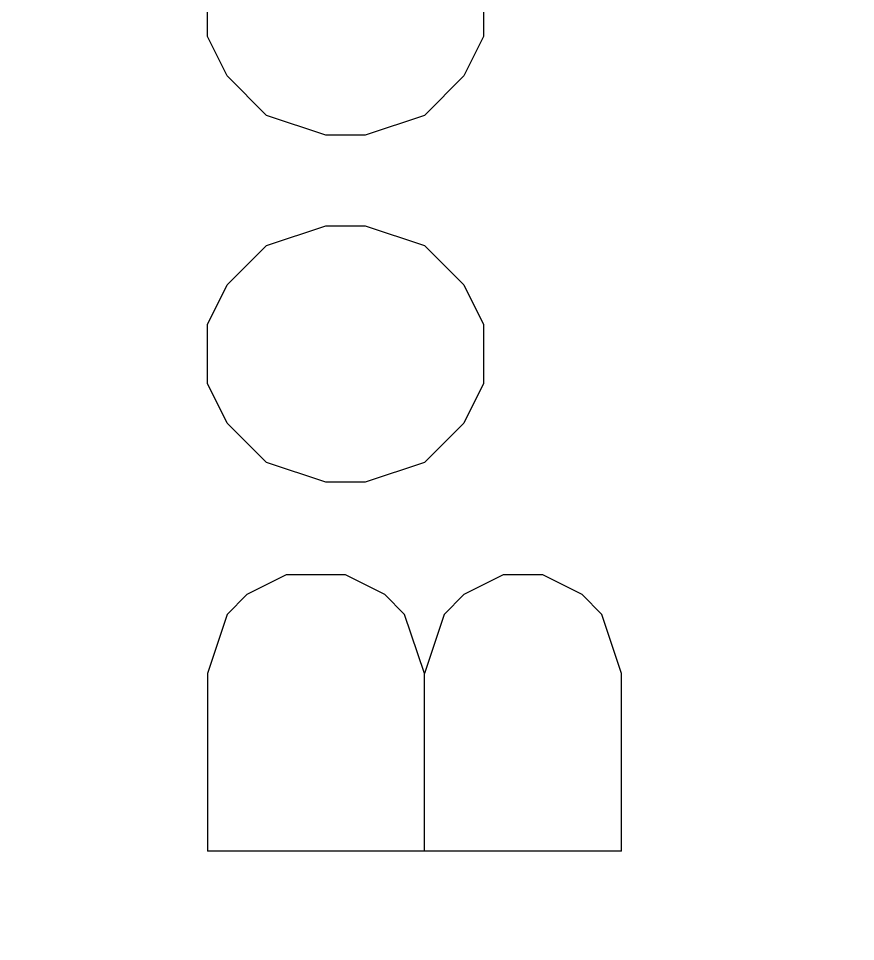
# Model space of a CAD drawing. Header units: millimetres. Extents: x 1.42 to 4.09, y 1.63 to 4.12.
# Drawn here: x 3.5606 to 3.6402, y 2.6854 to 2.7731 of the extents above; entities that cross this region are included whole.
import ezdxf

# ---------------------------------------------------------------- set-up
doc = ezdxf.new("R2010")
doc.units = ezdxf.units.MM
doc.header["$MEASUREMENT"] = 0
for name, color, linetype in [('BottomOverlay', 54, 'Continuous'), ('Mechanical1', 6, 'Continuous'), ('Mechanical3', 76, 'Continuous')]:
    doc.layers.add(name, color=color, linetype=linetype)

msp = doc.modelspace()

# ---------------------------------------------------------------- linework, layer by layer
at = {"layer": 'BottomOverlay'}
for p, q in [((3.578583, 2.771432), (3.578583, 2.777055)), ((3.604824, 2.777055), (3.604824, 2.771432)), ((3.580457, 2.767683), (3.578583, 2.771432)), ((3.604824, 2.771432), (3.602949, 2.767683)), ((3.584206, 2.763934), (3.580457, 2.767683)), ((3.602949, 2.767683), (3.599201, 2.763934)), ((3.589829, 2.76206), (3.584206, 2.763934)), ((3.599201, 2.763934), (3.593577, 2.76206)), ((3.593577, 2.76206), (3.589829, 2.76206)), ((3.584206, 2.751564), (3.589829, 2.753438)), ((3.589829, 2.753438), (3.593577, 2.753438)), ((3.593577, 2.753438), (3.599201, 2.751564)), ((3.580457, 2.747815), (3.584206, 2.751564)), ((3.599201, 2.751564), (3.602949, 2.747815)), ((3.578583, 2.744066), (3.580457, 2.747815)), ((3.602949, 2.747815), (3.604824, 2.744066)), ((3.578583, 2.738443), (3.578583, 2.744066)), ((3.604824, 2.744066), (3.604824, 2.738443)), ((3.580457, 2.734694), (3.578583, 2.738443)), ((3.604824, 2.738443), (3.602949, 2.734694)), ((3.584206, 2.730945), (3.580457, 2.734694)), ((3.602949, 2.734694), (3.599201, 2.730945)), ((3.589829, 2.729071), (3.584206, 2.730945)), ((3.599201, 2.730945), (3.593577, 2.729071)), ((3.593577, 2.729071), (3.589829, 2.729071)), ((3.58608, 2.720262), (3.582331, 2.718387)), ((3.591703, 2.720262), (3.58608, 2.720262)), ((3.595452, 2.718387), (3.591703, 2.720262)), ((3.606698, 2.720262), (3.602949, 2.718387)), ((3.610447, 2.720262), (3.606698, 2.720262)), ((3.614196, 2.718387), (3.610447, 2.720262)), ((3.582331, 2.718387), (3.580457, 2.716513)), ((3.597326, 2.716513), (3.595452, 2.718387)), ((3.602949, 2.718387), (3.601075, 2.716513)), ((3.61607, 2.716513), (3.614196, 2.718387)), ((3.580457, 2.716513), (3.578583, 2.71089)), ((3.599201, 2.71089), (3.597326, 2.716513)), ((3.601075, 2.716513), (3.599201, 2.71089)), ((3.617944, 2.71089), (3.61607, 2.716513)), ((3.578583, 2.71089), (3.578583, 2.694021)), ((3.599201, 2.694021), (3.599201, 2.71089)), ((3.617944, 2.694021), (3.617944, 2.71089)), ((3.617944, 2.694021), (3.578583, 2.694021))]:
    msp.add_line(p, q, dxfattribs=at)
at = {"layer": 'Mechanical1', "const_width": 0.01}
msp.add_lwpolyline([(3.983435, 2.730073, -0.35351), (2.889927, 1.636565)], format="xyb", dxfattribs=at)
at = {"layer": 'Mechanical3', "const_width": 0.03937}
msp.add_lwpolyline([(3.756063, 2.86, 1), (1.763937, 2.86, 1)], format="xyb", close=True, dxfattribs=at)
at = {"layer": 'Mechanical3', "const_width": 0.01}
msp.add_lwpolyline([(3.917804, 2.737043, -0.35351), (2.882957, 1.702196)], format="xyb", dxfattribs=at)

doc.saveas('drawing.dxf')
